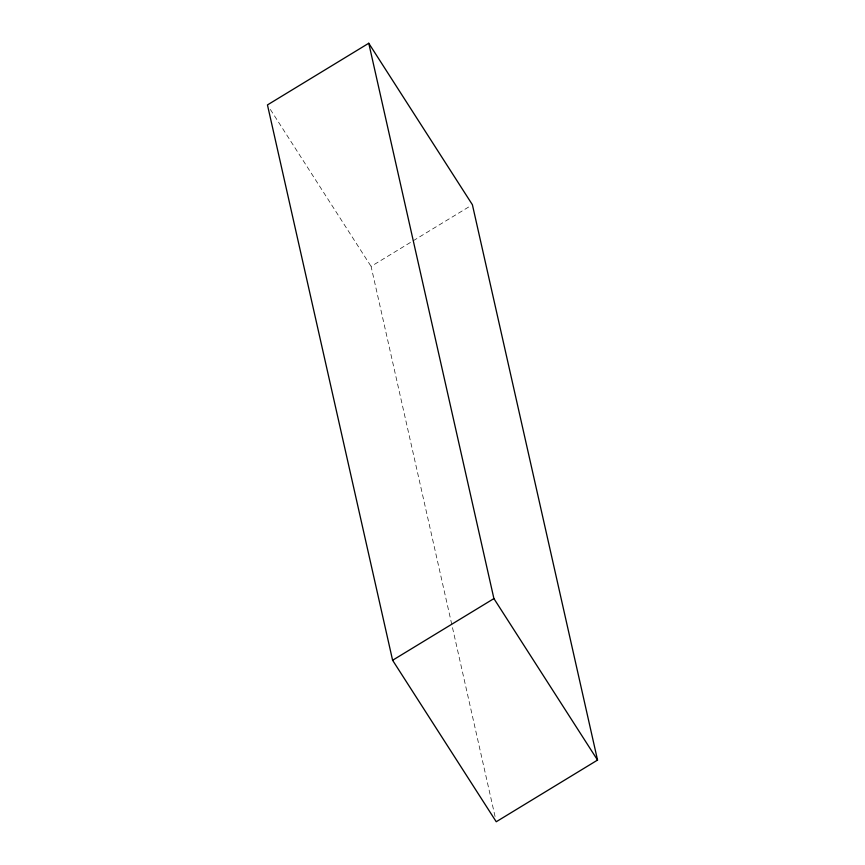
<?xml version="1.0" encoding="UTF-8"?>
<svg xmlns="http://www.w3.org/2000/svg" width="865" height="865" viewBox="0 0 865 865"><rect width="100%" height="100%" fill="white"/><g stroke="black" fill="none" stroke-linecap="round" stroke-linejoin="round"><path stroke-width="0.65" stroke-dasharray="4.33 3.24" d="M495.05 816.484L371.085 266.409L471.241 205.438M270.377 109.466L371.085 266.409"/><path stroke-width="1.3" d="M368.76 43.25L267.458 104.925L392.602 660.265L496.24 821.75L597.542 760.076L472.398 204.735L368.76 43.25L493.915 598.591L597.542 760.076M392.602 660.265L493.915 598.591"/></g></svg>
